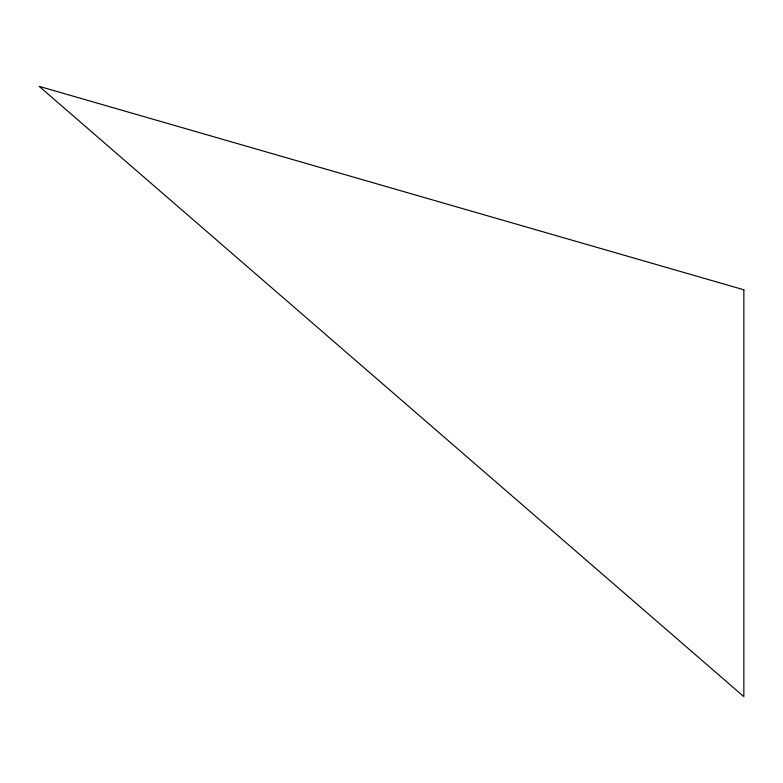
<?xml version="1.0" encoding="UTF-8"?>
<svg xmlns="http://www.w3.org/2000/svg" width="783" height="783" viewBox="0 0 783 783"><rect width="100%" height="100%" fill="white"/><g stroke="black" fill="none" stroke-linecap="round" stroke-linejoin="round"><path stroke-width="1.17" d="M743.85 289.788L39.15 86.355L743.85 696.645L743.85 289.788"/></g></svg>
